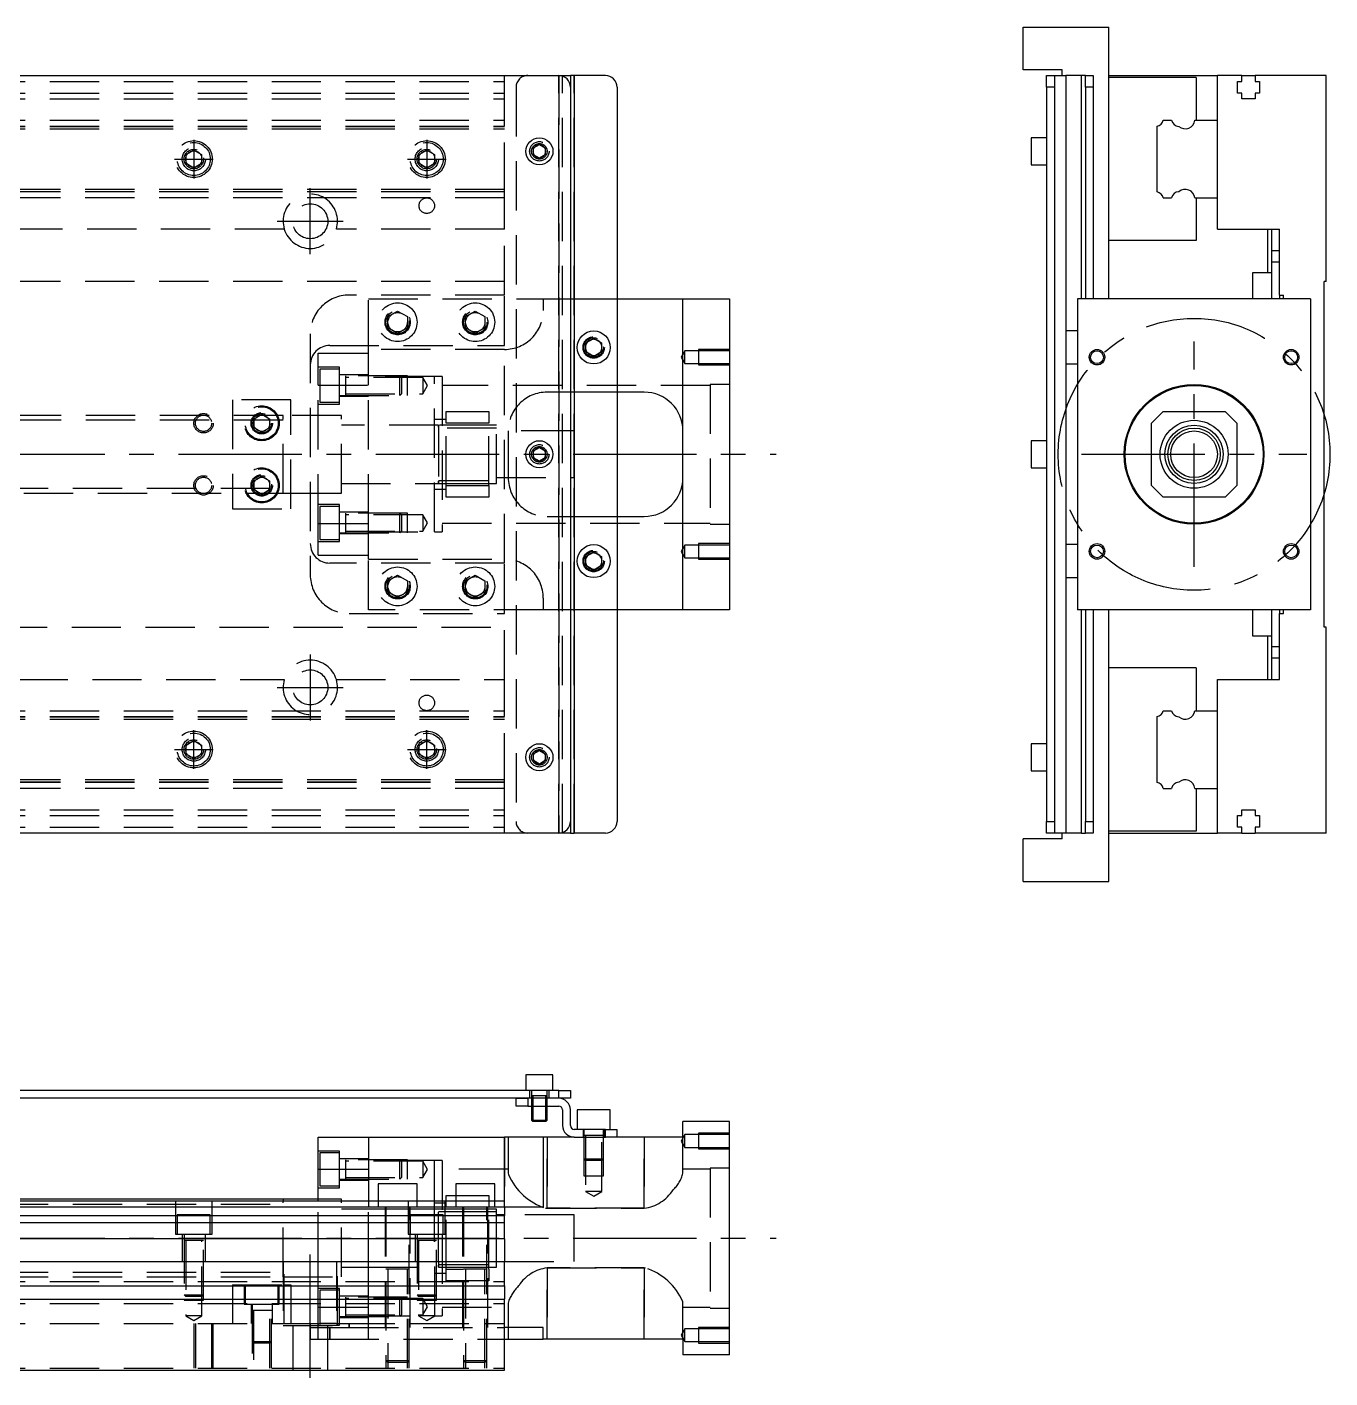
# Model space of a CAD drawing. Extents: x -13 to 690, y -294 to 112.
# Drawn here: x 354 to 689.7, y -237.8 to 110 of the extents above; entities that cross this region are included whole.
import ezdxf

# ---------------------------------------------------------------- set-up
doc = ezdxf.new("R2010")
doc.units = 0
doc.linetypes.add('CENTER', pattern=[50.8, 31.75, -6.35, 6.35, -6.35])
doc.linetypes.add('DASHED', pattern=[19.05, 12.7, -6.35])
doc.layers.get('0').update_dxf_attribs({"linetype": 'CONTINUOUS'})
doc.layers.add('CENTER', color=1, linetype='CENTER')

msp = doc.modelspace()

# ---------------------------------------------------------------- linework, layer by layer
at = {"color": 7, "linetype": 'CONTINUOUS'}
for p, q in [((610.65, 109.999994), (632.65, 109.999994)), ((610.65, 98.999994), (610.65, 109.999994)), ((632.65, 39.999994), (632.65, 109.999994)), ((3, 97.5), (491, 97.5)), ((491, 97.5), (494, 97.5)), ((494, 97.5), (494, 94.5)), ((495, 97.5), (494, 97.5)), ((495, 97.5), (495, -97.5)), ((503, 97.5), (495, 97.5)), ((620.65, 98.999994), (610.65, 98.999994)), ((616.65, 97.499994), (618.65, 97.499994)), ((616.65, 94.499994), (616.65, 97.499994)), ((618.65, 97.499994), (621.65, 97.499994)), ((618.65, 97.499994), (618.65, 94.499994)), ((620.65, 97.499994), (620.65, 98.999994)), ((621.65, 97.499994), (621.65, 31.749994)), ((625.65, 97.499994), (621.65, 97.499994)), ((625.65, 39.999994), (625.65, 97.499994)), ((626.65, 97.499994), (625.65, 97.499994)), ((626.65, 94.499994), (626.65, 97.499994)), ((626.65, 97.499994), (628.65, 97.499994)), ((628.65, 97.499994), (628.65, 94.499994)), ((632.65, 97.499994), (660.65, 97.499994)), ((660.65, 85.999994), (660.65, 97.499994)), ((666.95, 97.499994), (660.65, 97.499994)), ((666.95, 97.499994), (670.35, 97.499994)), ((666.95, 95.999994), (666.95, 97.499994)), ((670.35, 97.499994), (670.35, 95.999994)), ((688.65, 97.499994), (670.35, 97.499994)), ((688.65, 44.499994), (688.65, 97.499994)), ((494, 94.5), (494, -94.5)), ((506, 94.5), (506, -94.5)), ((618.65, 94.499994), (616.65, 94.499994)), ((616.65, 94.499994), (616.65, -94.500006)), ((618.65, 94.499994), (618.65, -94.500006)), ((628.65, 94.499994), (626.65, 94.499994)), ((626.65, 94.499994), (626.65, 39.999994)), ((628.65, 94.499994), (628.65, 39.999994)), ((655.15, 96.999994), (632.65, 96.999994)), ((655.15, 96.999994), (655.15, 85.999994)), ((665.8, 95.999994), (666.95, 95.999994)), ((665.8, 92.999994), (665.8, 95.999994)), ((670.35, 95.999994), (671.5, 95.999994)), ((671.5, 95.999994), (671.5, 92.999994)), ((666.95, 92.999994), (665.8, 92.999994)), ((666.95, 91.499994), (666.95, 92.999994)), ((670.35, 91.499994), (666.95, 91.499994)), ((670.35, 92.999994), (670.35, 91.499994)), ((671.5, 92.999994), (670.35, 92.999994)), ((645.15, 67.539602), (645.15, 84.460386)), ((646.689608, 85.999994), (648.810392, 85.999994)), ((654.831934, 85.999994), (660.65, 85.999994)), ((660.65, 65.999994), (660.65, 85.999994)), ((660.65, 65.999994), (660.65, 85.999994)), ((612.65, 81.499994), (612.65, 77.999994)), ((616.65, 81.499994), (612.65, 81.499994)), ((484.5, 78.866026), (486, 79.73205)), ((484.5, 77.133974), (484.5, 78.866026)), ((486, 76.26795), (484.5, 77.133974)), ((486, 79.73205), (487.5, 78.866026)), ((487.5, 77.133974), (486, 76.26795)), ((487.5, 78.866026), (487.5, 77.133974)), ((612.65, 77.999994), (612.65, 74.499994)), ((612.65, 74.499994), (616.65, 74.499994)), ((646.689608, 65.999994), (648.810392, 65.999994)), ((654.831934, 65.999994), (660.65, 65.999994)), ((655.15, 65.999994), (655.15, 54.999994)), ((660.65, 57.999994), (660.65, 65.999994)), ((660.65, 57.999994), (676.65, 57.999994)), ((673.65, 46.749994), (673.65, 57.999994)), ((674.65, 52.499994), (674.65, 57.999994)), ((676.65, 40.999994), (676.65, 57.999994)), ((655.15, 54.999994), (632.65, 54.999994)), ((674.65, 49.499994), (674.65, 52.499994)), ((674.65, 52.499994), (676.65, 52.499994)), ((676.65, 49.499994), (674.65, 49.499994)), ((674.65, 39.999994), (674.65, 49.499994)), ((669.65, 46.749994), (669.65, 42.499994)), ((674.65, 46.749994), (669.65, 46.749994)), ((669.65, 42.499994), (669.65, 39.999994)), ((688.15, -44.500006), (688.15, 44.499994)), ((688.65, 44.499994), (688.15, 44.499994)), ((505.995, 40.000006), (522.995, 40.000006)), ((522.995, 40.000006), (534.995, 40.000006)), ((522.995, -39.999994), (522.995, 40.000006)), ((534.995, 40.000006), (534.995, -39.999994)), ((624.65, 39.999994), (624.65, -40.000006)), ((684.65, 39.999994), (624.65, 39.999994)), ((676.65, 40.999994), (677.65, 40.999994)), ((676.65, 40.999994), (676.65, 39.999994)), ((677.65, 39.999994), (677.65, 40.999994)), ((684.65, 39.999994), (684.65, -40.000006)), ((621.65, 31.749994), (621.65, 27.499994)), ((624.65, 31.749994), (621.65, 31.749994)), ((497.995, 28.654706), (499.995, 29.809408)), ((497.995, 26.345306), (497.995, 28.654706)), ((499.995, 29.809408), (501.995, 28.654706)), ((501.995, 28.654706), (501.995, 26.345306)), ((499.995, 25.190604), (497.995, 26.345306)), ((501.995, 26.345306), (499.995, 25.190604)), ((621.65, 27.499994), (621.65, 23.249994)), ((627.75, 24.999994), (627.75, 24.499988)), ((621.65, 23.249994), (621.65, -23.250006)), ((621.65, 23.249994), (624.65, 23.249994)), ((512.995, 16.000006), (505.995, 16.000006)), ((646.65, 10.999994), (643.65, 7.999994)), ((646.65, 10.999994), (662.65, 10.999994)), ((665.65, 7.999994), (662.65, 10.999994)), ((643.65, -8.000006), (643.65, 7.999994)), ((665.65, 7.999994), (665.65, -8.000006)), ((612.65, 3.499994), (612.65, -0.000006)), ((616.65, 3.499994), (612.65, 3.499994)), ((484.495, 0.866032), (485.995, 1.732056)), ((484.495, -0.86602), (484.495, 0.866032)), ((485.995, 1.732056), (487.495, 0.866032)), ((487.495, 0.866032), (487.495, -0.86602)), ((485.995, -1.732044), (484.495, -0.86602)), ((487.495, -0.86602), (485.995, -1.732044)), ((612.65, -0.000006), (612.65, -3.500006)), ((612.65, -3.500006), (616.65, -3.500006)), ((643.65, -8.000006), (646.65, -11.000006)), ((662.65, -11.000006), (665.65, -8.000006)), ((662.65, -11.000006), (646.65, -11.000006)), ((505.995, -15.999994), (512.995, -15.999994)), ((621.65, -23.250006), (621.65, -27.500006)), ((624.65, -23.250006), (621.65, -23.250006)), ((497.995, -26.345294), (499.995, -25.190592)), ((497.995, -28.654694), (497.995, -26.345294)), ((499.995, -25.190592), (501.995, -26.345294)), ((501.995, -26.345294), (501.995, -28.654694)), ((621.65, -27.500006), (621.65, -31.750006)), ((499.995, -29.809396), (497.995, -28.654694)), ((501.995, -28.654694), (499.995, -29.809396)), ((621.65, -31.750006), (621.65, -97.500006)), ((621.65, -31.750006), (624.65, -31.750006)), ((522.995, -39.999994), (505.995, -39.999994)), ((534.995, -39.999994), (522.995, -39.999994)), ((684.65, -40.000006), (624.65, -40.000006)), ((625.65, -97.500006), (625.65, -40.000006)), ((626.65, -40.000006), (626.65, -94.500006)), ((628.65, -40.000006), (628.65, -94.500006)), ((632.65, -110.000006), (632.65, -40.000006)), ((669.65, -40.000006), (669.65, -42.500006)), ((674.65, -49.500006), (674.65, -40.000006)), ((676.65, -40.000006), (676.65, -41.000006)), ((676.65, -58.000006), (676.65, -41.000006)), ((676.65, -41.000006), (677.65, -41.000006)), ((677.65, -41.000006), (677.65, -40.000006)), ((669.65, -42.500006), (669.65, -46.750006)), ((688.65, -44.500006), (688.15, -44.500006)), ((688.65, -97.500006), (688.65, -44.500006)), ((669.65, -46.750006), (674.65, -46.750006)), ((673.65, -58.000006), (673.65, -46.750006)), ((674.65, -49.500006), (676.65, -49.500006)), ((674.65, -52.500006), (674.65, -49.500006)), ((655.15, -55.000006), (632.65, -55.000006)), ((655.15, -55.000006), (655.15, -66.000006)), ((676.65, -52.500006), (674.65, -52.500006)), ((674.65, -58.000006), (674.65, -52.500006)), ((660.65, -66.000006), (660.65, -58.000006)), ((660.65, -58.000006), (676.65, -58.000006)), ((646.689608, -66.000006), (648.810392, -66.000006)), ((654.831934, -66.000006), (660.65, -66.000006)), ((660.65, -86.000006), (660.65, -66.000006)), ((660.65, -86.000006), (660.65, -66.000006)), ((645.15, -84.460398), (645.15, -67.539614)), ((484.5, -77.133974), (486, -76.26795)), ((486, -76.26795), (487.5, -77.133974)), ((612.65, -74.500006), (612.65, -78.000006)), ((616.65, -74.500006), (612.65, -74.500006)), ((484.5, -78.866026), (484.5, -77.133974)), ((486, -79.73205), (484.5, -78.866026)), ((487.5, -78.866026), (486, -79.73205)), ((487.5, -77.133974), (487.5, -78.866026)), ((612.65, -78.000006), (612.65, -81.500006)), ((612.65, -81.500006), (616.65, -81.500006)), ((646.689608, -86.000006), (648.810392, -86.000006)), ((654.831934, -86.000006), (660.65, -86.000006)), ((655.15, -86.000006), (655.15, -97.000006)), ((660.65, -97.500006), (660.65, -86.000006)), ((665.8, -93.000006), (666.95, -93.000006)), ((665.8, -96.000006), (665.8, -93.000006)), ((666.95, -91.500006), (670.35, -91.500006)), ((666.95, -93.000006), (666.95, -91.500006)), ((670.35, -91.500006), (670.35, -93.000006)), ((670.35, -93.000006), (671.5, -93.000006)), ((671.5, -93.000006), (671.5, -96.000006)), ((494, -94.5), (494, -97.5)), ((616.65, -94.500006), (618.65, -94.500006)), ((616.65, -97.500006), (616.65, -94.500006)), ((618.65, -94.500006), (618.65, -97.500006)), ((626.65, -97.500006), (626.65, -94.500006)), ((626.65, -94.500006), (628.65, -94.500006)), ((628.65, -94.500006), (628.65, -97.500006)), ((655.15, -97.000006), (632.65, -97.000006)), ((666.95, -96.000006), (665.8, -96.000006)), ((666.95, -97.500006), (666.95, -96.000006)), ((670.35, -96.000006), (670.35, -97.500006)), ((671.5, -96.000006), (670.35, -96.000006)), ((491, -97.5), (3, -97.5)), ((494, -97.5), (491, -97.5)), ((494, -97.5), (495, -97.5)), ((503, -97.5), (495, -97.5)), ((610.65, -110.000006), (610.65, -99.000006)), ((620.65, -99.000006), (610.65, -99.000006)), ((618.65, -97.500006), (616.65, -97.500006)), ((621.65, -97.500006), (618.65, -97.500006)), ((620.65, -99.000006), (620.65, -97.500006)), ((625.65, -97.500006), (621.65, -97.500006)), ((625.65, -97.500006), (626.65, -97.500006)), ((628.65, -97.500006), (626.65, -97.500006)), ((632.65, -97.500006), (660.65, -97.500006)), ((666.95, -97.500006), (660.65, -97.500006)), ((666.95, -97.500006), (670.35, -97.500006)), ((688.65, -97.500006), (670.35, -97.500006)), ((610.65, -110.000006), (632.65, -110.000006)), ((489.495, -159.79), (482.495, -159.79)), ((482.495, -159.79), (482.495, -163.79)), ((489.495, -163.79), (489.495, -159.79)), ((491, -163.79), (347, -163.79)), ((483, -165.79), (347, -165.79)), ((479.995, -167.79), (479.995, -165.79)), ((482.995, -165.79), (482.995, -167.79)), ((490.995, -165.79), (482.995, -165.79)), ((490.995, -165.79), (482.995, -165.79)), ((490.995, -165.79), (490.995, -163.79)), ((490.995, -163.79), (493.995, -163.79)), ((493.995, -165.79), (490.995, -165.79)), ((493.995, -163.79), (493.995, -165.79)), ((482.995, -167.79), (479.995, -167.79)), ((482.995, -167.79), (490.995, -167.79)), ((483.995, -167.79002), (483.995, -171.44)), ((484.345, -167.79002), (484.345, -171.79)), ((487.645, -171.79), (487.645, -167.79002)), ((487.995, -171.44), (487.995, -167.79002)), ((491.995, -168.79), (491.995, -172.79)), ((493.995, -172.79), (493.995, -168.79)), ((504.245, -168.79), (495.745, -168.79)), ((495.745, -168.79), (495.745, -173.79)), ((504.245, -173.79), (504.245, -168.79)), ((483.995, -171.44), (487.995, -171.44)), ((483.995, -171.44), (484.345, -171.79)), ((487.645, -171.79), (484.345, -171.79)), ((487.645, -171.79), (487.995, -171.44)), ((502.995, -173.79), (494.995, -173.79)), ((502.995, -175.79), (502.995, -173.79)), ((502.995, -173.79), (505.995, -173.79)), ((505.995, -173.79), (505.995, -175.79)), ((522.995, -175.79), (522.995, -171.79)), ((534.995, -171.79), (522.995, -171.79)), ((534.995, -231.79), (534.995, -171.79)), ((428.995, -175.79), (441.995, -175.79)), ((428.995, -184.00658), (428.995, -175.79)), ((441.995, -175.79), (476.995, -175.79)), ((441.995, -175.79), (441.995, -192.29)), ((476.995, -192.29), (476.995, -175.79)), ((486.995, -175.79), (476.995, -175.79)), ((494.995, -175.79), (486.995, -175.79)), ((486.995, -175.79), (486.995, -193.79)), ((494.995, -175.79), (502.995, -175.79)), ((505.995, -175.79), (502.995, -175.79)), ((522.995, -175.79), (505.995, -175.79)), ((428.995, -184.00658), (441.995, -184.00658)), ((428.995, -192.29), (428.995, -184.00658)), ((454.495, -187.79), (444.495, -187.79)), ((444.495, -187.79), (444.495, -192.29)), ((454.495, -192.29), (454.495, -187.79)), ((474.495, -187.79), (464.495, -187.79)), ((464.495, -187.79), (464.495, -192.29)), ((474.495, -192.29), (474.495, -187.79)), ((420, -191.79), (340.5, -191.79)), ((477, -192.29), (340.5, -192.29)), ((477, -193.829608), (340.5, -193.829608)), ((419.995, -191.79), (419.995, -192.29)), ((420, -191.79), (419.995, -191.79)), ((428.995, -191.79), (419.995, -191.79)), ((476.995, -193.829608), (476.995, -192.29)), ((486.995, -193.79), (476.995, -193.79)), ((476.995, -193.829608), (476.995, -195.950392)), ((340.5, -195.950392), (477, -195.950392)), ((477, -197.860532), (340.5, -197.860532)), ((476.995, -197.860532), (476.995, -195.950392)), ((476.995, -201.971934), (476.995, -197.860532)), ((477, -201.971934), (340.5, -201.971934)), ((476.995, -201.971934), (476.995, -207.79)), ((17, -207.79), (477, -207.79)), ((476.995, -214.09), (476.995, -207.79)), ((17, -214.09), (477, -214.09)), ((476.995, -214.09), (476.995, -217.49)), ((17, -217.49), (477, -217.49)), ((476.995, -235.79), (476.995, -217.49)), ((486.995, -224.79), (476.995, -224.79)), ((486.995, -227.79), (486.995, -224.79)), ((476.995, -227.79), (486.995, -227.79)), ((522.995, -227.79), (486.995, -227.79)), ((522.995, -227.79), (522.995, -231.79)), ((534.995, -231.79), (522.995, -231.79)), ((17, -235.79), (477, -235.79))]:
    msp.add_line(p, q, dxfattribs=at)
at = {"color": 3, "linetype": 'DASHED'}
for p, q in [((477, 86), (477, 97.5)), ((491, -97.5), (491, 97.5)), ((491, 97.5), (491, -97.5)), ((492, -97.5), (492, 97.5)), ((495, -97.5), (495, 97.5)), ((17, 96), (477, 96)), ((480, 94.5), (480, -94.5)), ((17, 93), (477, 93)), ((17, 91.5), (477, 91.5)), ((17, 86), (477, 86)), ((17, 84.460392), (477, 84.460392)), ((17, 84.403994), (477, 84.403994)), ((17, 83.8), (477, 83.8)), ((477, 84.460392), (477, 86)), ((477, 67.539608), (477, 84.460392)), ((395, 77.1547), (397, 78.309402)), ((395, 74.8453), (395, 77.1547)), ((397, 78.309402), (399, 77.1547)), ((399, 77.1547), (399, 74.8453)), ((455, 77.1547), (457, 78.309402)), ((455, 74.8453), (455, 77.1547)), ((457, 78.309402), (459, 77.1547)), ((459, 77.1547), (459, 74.8453)), ((487.973226, 78.326156), (488, 78)), ((397, 73.690598), (395, 74.8453)), ((399, 74.8453), (397, 73.690598)), ((399.483582, 76.286038), (399.5, 76)), ((454.5, 76), (454.534018, 76.411016)), ((457, 73.690598), (455, 74.8453)), ((459, 74.8453), (457, 73.690598)), ((477, 68.2), (17, 68.2)), ((477, 67.596006), (17, 67.596006)), ((477, 67.539608), (17, 67.539608)), ((477, 66), (477, 67.539608)), ((477, 66), (17, 66)), ((477, 58), (477, 66)), ((420.291796, 58), (313.708204, 58)), ((477, 58), (433.708204, 58)), ((477, 41), (477, 58)), ((477, 44.5), (22.640312, 44.5)), ((476.995, 41.000006), (436.995, 41.000006)), ((441.995, 27.000006), (441.995, 40.000006)), ((441.995, 40.000006), (486.995, 40.000006)), ((476.995, 28.000006), (476.995, 41.000006)), ((486.995, 40.000006), (486.995, 37.000006)), ((486.995, 40.000006), (493.995, 40.000006)), ((493.995, 40.000006), (505.995, 40.000006)), ((446.995, 35.443382), (449.495, 36.886758)), ((446.995, 32.55663), (446.995, 35.443382)), ((449.495, 36.886758), (451.995, 35.443382)), ((451.995, 35.443382), (451.995, 32.55663)), ((466.995, 35.443382), (469.495, 36.886758)), ((466.995, 32.55663), (466.995, 35.443382)), ((469.495, 36.886758), (471.995, 35.443382)), ((471.995, 35.443382), (471.995, 32.55663)), ((449.495, 31.113254), (446.995, 32.55663)), ((451.995, 32.55663), (449.495, 31.113254)), ((452.472798, 34.364312), (452.495, 34.000006)), ((466.495, 34.000006), (466.515026, 34.346062)), ((469.495, 31.113254), (466.995, 32.55663)), ((471.995, 32.55663), (469.495, 31.113254)), ((426.995, 31.000006), (426.995, -30.999994)), ((431.995, 28.000006), (476.995, 28.000006)), ((476.995, -27.999994), (476.995, 28.000006)), ((428.995, 17.783426), (428.995, 26.000006)), ((428.995, 26.000006), (441.995, 26.000006)), ((441.995, 17.783426), (441.995, 27.000006)), ((476.995, 27.000006), (441.995, 27.000006)), ((441.995, 17.783426), (441.995, 26.000006)), ((502.478582, 27.786044), (502.495, 27.500006)), ((523.495, 26.650006), (522.542372, 25.000006)), ((522.542372, 25.000006), (523.495, 23.350006)), ((523.495, 23.350006), (523.495, 26.650006)), ((526.995, 26.650006), (523.495, 26.650006)), ((526.995, 27), (526.995, 23.000012)), ((534.995, 27), (526.995, 27)), ((534.995, 26.650006), (526.995, 26.650006)), ((434.495, 22.427676), (428.995, 22.427676)), ((429.495, 21.927676), (429.495, 13.427676)), ((434.495, 21.927676), (429.495, 21.927676)), ((434.495, 12.927676), (434.495, 22.427676)), ((523.495, 23.350006), (526.995, 23.350006)), ((526.995, 23.350006), (534.995, 23.350006)), ((526.995, 23.000012), (534.995, 23.000012)), ((428.995, 17.783426), (441.995, 17.783426)), ((428.995, -17.783414), (428.995, 17.783426)), ((441.995, 20.427676), (434.495, 20.427676)), ((451.995, 20.17767), (434.495, 20.17767)), ((436.095, 20.17768), (436.095, 15.17767)), ((455.995, 19.777676), (436.095, 19.777676)), ((458.995, 20.000006), (441.995, 20.000006)), ((458.995, 20.000006), (441.995, 20.000006)), ((441.995, -17.783414), (441.995, 17.783426)), ((441.995, -17.783414), (441.995, 17.783426)), ((450.095, 15.177676), (450.095, 20.177676)), ((450.495, 19.777676), (450.095, 20.177676)), ((450.495, 19.777676), (450.495, 15.577676)), ((451.995, 15.17768), (451.995, 20.17767)), ((455.995, 19.777676), (455.995, 15.577676)), ((457.207436, 17.677676), (455.995, 19.777676)), ((455.995, 15.577676), (457.207436, 17.677676)), ((458.995, -19.999994), (458.995, 20.000006)), ((460.995, 20.000006), (458.995, 20.000006)), ((460.995, 20.000006), (460.995, -19.999994)), ((529.995, 17.750006), (460.995, 17.750006)), ((529.995, 18.000006), (529.995, -17.999994)), ((534.995, 18.000006), (529.995, 18.000006)), ((422, 14), (407, 14)), ((407, 14), (407, -14)), ((422, -14), (422, 14)), ((434.495, 15.17768), (451.995, 15.17768)), ((434.495, 14.927676), (441.995, 14.927676)), ((436.095, 15.577676), (455.995, 15.577676)), ((450.095, 15.177676), (450.495, 15.577676)), ((493.995, 16.000006), (487.995, 16.000006)), ((505.995, 16.000006), (493.995, 16.000006)), ((428.995, 12.927676), (434.495, 12.927676)), ((429.495, 13.427676), (434.495, 13.427676)), ((461.995, 11.000006), (472.995, 11.000006)), ((461.995, 8.000006), (461.995, 11.000006)), ((472.995, 11.000006), (472.995, 8.000006)), ((420, 8.75), (42, 8.75)), ((420, 10.000006), (277.00002, 10)), ((412, 8), (412.018502, 8.303588)), ((412.5, 9.1547), (414.5, 10.309402)), ((412.5, 6.8453), (412.5, 9.1547)), ((414.5, 10.309402), (416.5, 9.1547)), ((416.5, 9.1547), (416.5, 6.8453)), ((419.995, -9.999994), (419.995, 10.000006)), ((434.995, 10.000006), (419.995, 10.000006)), ((434.995, 10.000006), (428.995, 10.000006)), ((434.995, -9.999994), (434.995, 10.000006)), ((434.995, -9.999994), (434.995, 10.000006)), ((460, 7.500006), (434.995, 7.500006)), ((459.99, 7.500006), (434.995, 7.500006)), ((461.995, 9.000006), (458.995, 9.000006)), ((472.995, 7.500006), (459.99, 7.500006)), ((460, 7.500006), (459.99, 7.500006)), ((459.995, 6.95099), (459.995, 7.500006)), ((459.995, 7.500006), (459.995, 6.951134)), ((472.995, 7.500006), (460, 7.500006)), ((472.995, 8.000006), (461.995, 8.000006)), ((461.995, -7.999994), (461.995, 8.000006)), ((472.995, -7.999994), (472.995, 8.000006)), ((474.995, 7.500006), (472.995, 7.500006)), ((474.995, -7.499994), (474.995, 7.500006)), ((414.5, 5.690598), (412.5, 6.8453)), ((416.5, 6.8453), (414.5, 5.690598)), ((459.995, 6.951134), (459.995, -6.950978)), ((474.995, 6.750006), (459.995, 6.750006)), ((493.995, 6.000006), (474.995, 6.000006)), ((477.995, 6.000006), (477.995, -5.999994)), ((494.995, 6.000006), (493.995, 6.000006)), ((494.995, -5.999994), (494.995, 6.000006)), ((483.995, 0.000006), (484.025168, 0.346072)), ((412.5, -6.8453), (414.5, -5.690598)), ((412.5, -9.1547), (412.5, -6.8453)), ((414.5, -5.690598), (416.5, -6.8453)), ((416.5, -6.8453), (416.5, -9.1547)), ((459.995, -6.749994), (474.995, -6.749994)), ((459.995, -7.499326), (459.995, -6.950956)), ((459.995, -6.950978), (459.995, -7.499994)), ((474.995, -5.999994), (493.995, -5.999994)), ((493.995, -5.999994), (494.995, -5.999994)), ((42, -8.75), (420, -8.75)), ((277.00002, -10), (420.005, -10)), ((414.5, -10.309402), (412.5, -9.1547)), ((416.5, -9.1547), (414.5, -10.309402)), ((416.983582, -7.713962), (417, -8)), ((419.995, -9.999994), (434.995, -9.999994)), ((428.995, -9.999994), (434.995, -9.999994)), ((434.995, -7.499994), (460, -7.499994)), ((434.995, -7.499994), (459.99, -7.499994)), ((458.995, -8.999994), (461.995, -8.999994)), ((459.99, -7.499994), (472.995, -7.499994)), ((459.99, -7.499994), (460, -7.499994)), ((459.995, -7.499994), (459.995, -7.499326)), ((460, -7.499994), (472.995, -7.499994)), ((461.995, -7.999994), (472.995, -7.999994)), ((461.995, -10.999994), (461.995, -7.999994)), ((472.995, -7.499994), (474.995, -7.499994)), ((472.995, -7.999994), (472.995, -10.999994)), ((434.495, -12.927664), (428.995, -12.927664)), ((429.495, -13.427664), (429.495, -21.927664)), ((434.495, -13.427664), (429.495, -13.427664)), ((434.495, -22.427664), (434.495, -12.927664)), ((472.995, -10.999994), (461.995, -10.999994)), ((407, -14), (422, -14)), ((441.995, -14.927664), (434.495, -14.927664)), ((451.995, -15.177668), (434.495, -15.177668)), ((436.095, -15.177658), (436.095, -20.177668)), ((455.995, -15.577664), (436.095, -15.577664)), ((450.095, -20.177664), (450.095, -15.177664)), ((450.495, -15.577664), (450.095, -15.177664)), ((450.495, -15.577664), (450.495, -19.777664)), ((451.995, -20.177658), (451.995, -15.177668)), ((455.995, -15.577664), (455.995, -19.777664)), ((457.207436, -17.677664), (455.995, -15.577664)), ((487.995, -15.999994), (493.995, -15.999994)), ((493.995, -15.999994), (505.995, -15.999994)), ((428.995, -17.783414), (441.995, -17.783414)), ((428.995, -25.999994), (428.995, -17.783414)), ((434.495, -20.177658), (451.995, -20.177658)), ((434.495, -20.427664), (441.995, -20.427664)), ((436.095, -19.777664), (455.995, -19.777664)), ((441.995, -25.999994), (441.995, -17.783414)), ((441.995, -26.999994), (441.995, -17.783414)), ((441.995, -19.999994), (458.995, -19.999994)), ((441.995, -19.999994), (458.995, -19.999994)), ((450.095, -20.177664), (450.495, -19.777664)), ((455.995, -19.777664), (457.207436, -17.677664)), ((458.995, -19.999994), (460.995, -19.999994)), ((460.995, -17.749994), (529.995, -17.749994)), ((529.995, -17.999994), (534.995, -17.999994)), ((428.995, -22.427664), (434.495, -22.427664)), ((429.495, -21.927664), (434.495, -21.927664)), ((523.495, -23.349994), (522.542372, -24.999994)), ((523.495, -26.649994), (523.495, -23.349994)), ((526.995, -23.349994), (523.495, -23.349994)), ((526.995, -23), (526.995, -26.999988)), ((534.995, -23), (526.995, -23)), ((534.995, -23.349994), (526.995, -23.349994)), ((428.995, -25.999994), (441.995, -25.999994)), ((441.995, -26.999994), (476.995, -26.999994)), ((441.995, -39.999994), (441.995, -26.999994)), ((502.478582, -27.213956), (502.495, -27.499994)), ((522.542372, -24.999994), (523.495, -26.649994)), ((523.495, -26.649994), (526.995, -26.649994)), ((526.995, -26.649994), (534.995, -26.649994)), ((526.995, -26.999988), (534.995, -26.999988)), ((476.995, -27.999994), (431.995, -27.999994)), ((446.995, -32.556618), (449.495, -31.113242)), ((449.495, -31.113242), (451.995, -32.556618)), ((466.995, -32.556618), (469.495, -31.113242)), ((469.495, -31.113242), (471.995, -32.556618)), ((476.995, -40.999994), (476.995, -27.999994)), ((446.995, -35.44337), (446.995, -32.556618)), ((451.995, -32.556618), (451.995, -35.44337)), ((452.472798, -33.635688), (452.495, -33.999994)), ((466.995, -35.44337), (466.995, -32.556618)), ((471.995, -32.556618), (471.995, -35.44337)), ((472.472798, -33.635688), (472.495, -33.999994)), ((449.495, -36.886746), (446.995, -35.44337)), ((451.995, -35.44337), (449.495, -36.886746)), ((469.495, -36.886746), (466.995, -35.44337)), ((471.995, -35.44337), (469.495, -36.886746)), ((486.995, -36.999994), (486.995, -39.999994)), ((436.995, -40.999994), (476.995, -40.999994)), ((486.995, -39.999994), (441.995, -39.999994)), ((477, -58), (477, -41)), ((493.995, -39.999994), (486.995, -39.999994)), ((505.995, -39.999994), (493.995, -39.999994)), ((22.640312, -44.5), (477, -44.5)), ((313.708204, -58), (420.291796, -58)), ((433.708204, -58), (477, -58)), ((477, -66), (477, -58)), ((17, -66), (477, -66)), ((477, -67.539608), (477, -66)), ((17, -67.539608), (477, -67.539608)), ((17, -67.596006), (477, -67.596006)), ((17, -68.2), (477, -68.2)), ((477, -84.460392), (477, -67.539608)), ((394.5, -76), (394.534018, -75.588984)), ((395, -74.8453), (397, -73.690598)), ((395, -77.1547), (395, -74.8453)), ((397, -73.690598), (399, -74.8453)), ((399, -74.8453), (399, -77.1547)), ((455, -74.8453), (457, -73.690598)), ((455, -77.1547), (455, -74.8453)), ((457, -73.690598), (459, -74.8453)), ((459, -74.8453), (459, -77.1547)), ((459.483582, -75.713962), (459.5, -76)), ((397, -78.309402), (395, -77.1547)), ((399, -77.1547), (397, -78.309402)), ((457, -78.309402), (455, -77.1547)), ((459, -77.1547), (457, -78.309402)), ((487.973226, -77.673844), (488, -78)), ((477, -83.8), (17, -83.8)), ((477, -84.403994), (17, -84.403994)), ((477, -84.460392), (17, -84.460392)), ((477, -86), (17, -86)), ((477, -86), (477, -84.460392)), ((477, -97.5), (477, -86)), ((17, -91.5), (477, -91.5)), ((17, -93), (477, -93)), ((17, -96), (477, -96)), ((479.995, -165.79), (482.995, -165.79)), ((483.495, -163.79), (483.495, -165.79)), ((487.995006, -165.19), (483.994994, -165.19)), ((483.995, -163.79), (483.995, -167.79)), ((484.345, -165.19), (484.345, -167.79)), ((487.645, -167.79), (487.645, -165.19)), ((487.995, -167.79), (487.995, -163.79)), ((488.495, -165.79), (488.495, -163.79)), ((497.245, -173.79), (497.245, -175.79)), ((497.495006, -173.79), (497.495006, -185.79)), ((502.494994, -185.79), (502.494994, -173.79)), ((502.745, -175.79), (502.745, -173.79)), ((476.995, -175.79), (476.995, -192.29)), ((477.995, -175.79), (477.995, -185.084836)), ((487.995, -194.104786), (487.995, -175.79)), ((487.995, -175.79), (487.995, -194.104786)), ((502.495006, -175.39), (497.494994, -175.39)), ((497.895, -175.39), (497.895, -189.79)), ((502.095, -189.79), (502.095, -175.39)), ((512.995, -175.79), (512.995, -194.104786)), ((512.995, -194.104786), (512.995, -175.79)), ((523.495, -175.14), (522.542372, -176.79)), ((522.542372, -176.79), (523.495, -178.44)), ((522.995, -185.084836), (522.995, -175.79)), ((523.495, -178.44), (523.495, -175.14)), ((526.995, -175.14), (523.495, -175.14)), ((526.995, -174.790006), (526.995, -178.789994)), ((534.995, -174.790006), (526.995, -174.790006)), ((534.995, -175.14), (526.995, -175.14)), ((434.495, -179.36233), (428.995, -179.36233)), ((429.495, -179.86233), (429.495, -184.11233)), ((434.495, -179.86233), (429.495, -179.86233)), ((434.495, -188.86233), (434.495, -179.36233)), ((523.495, -178.44), (526.995, -178.44)), ((526.995, -178.44), (534.995, -178.44)), ((526.995, -178.789994), (534.995, -178.789994)), ((429.495, -184.11233), (429.495, -188.36233)), ((441.995, -181.36233), (434.495, -181.36233)), ((451.995, -181.612336), (434.495, -181.612336)), ((436.095, -181.612336), (436.095, -186.612326)), ((455.995, -182.01233), (436.095, -182.01233)), ((458.995, -181.79), (441.995, -181.79)), ((450.095, -184.11233), (450.095, -181.61233)), ((450.495, -182.01233), (450.095, -181.61233)), ((450.095, -186.61233), (450.095, -184.11233)), ((450.495, -182.01233), (450.495, -184.11233)), ((450.495, -184.11233), (450.495, -186.21233)), ((451.995, -186.612326), (451.995, -181.612336)), ((455.995, -182.01233), (455.995, -184.11233)), ((457.207436, -184.11233), (455.995, -182.01233)), ((455.995, -184.11233), (455.995, -186.21233)), ((455.995, -186.21233), (457.207436, -184.11233)), ((458.995, -192.29), (458.995, -181.79)), ((460.995, -181.79), (458.995, -181.79)), ((460.995, -181.79), (460.995, -221.79)), ((477.995, -184.04), (460.995, -184.04)), ((497.495, -181.39), (502.495, -181.39)), ((497.495, -181.39), (497.895, -181.79)), ((502.095, -181.79), (497.895, -181.79)), ((502.095, -181.79), (502.495, -181.39)), ((529.995, -184.04), (522.995, -184.04)), ((529.995, -183.79), (529.995, -219.79)), ((534.995, -183.79), (529.995, -183.79)), ((434.495, -186.612326), (451.995, -186.612326)), ((434.495, -186.86233), (441.995, -186.86233)), ((436.095, -186.21233), (455.995, -186.21233)), ((450.095, -186.61233), (450.495, -186.21233)), ((477.995, -185.084836), (478.030862, -185.413408)), ((497.495006, -185.79), (502.494994, -185.79)), ((428.995, -188.86233), (434.495, -188.86233)), ((429.495, -188.36233), (434.495, -188.36233)), ((461.995, -190.79), (472.995, -190.79)), ((461.995, -192.29), (461.995, -190.79)), ((472.995, -190.79), (472.995, -192.29)), ((502.095, -189.79), (497.895, -189.79)), ((497.895, -189.79), (499.995, -191.002436)), ((499.995, -191.002436), (502.095, -189.79)), ((42, -193.04), (420, -193.04)), ((392.25, -192.29), (392.25, -200.79)), ((401.75, -200.79), (401.75, -192.29)), ((419.995, -211.79), (419.995, -192.287168)), ((434.995, -191.79), (428.995, -191.79)), ((428.995, -207.79), (428.995, -192.29)), ((434.995, -211.79), (434.995, -191.79)), ((441.995, -194.29), (434.995, -194.29)), ((441.995, -192.29), (441.995, -193.79)), ((476.995, -193.79), (441.995, -193.79)), ((441.995, -207.79), (441.995, -193.79)), ((446.495, -194.29), (441.995, -194.29)), ((444.495, -192.29), (444.495, -193.79)), ((446.245, -193.79), (446.245, -224.79)), ((452.495, -194.29), (446.495, -194.29)), ((446.495006, -193.79), (446.495006, -235.29)), ((452.25, -192.29), (452.25, -200.79)), ((452.494994, -235.29), (452.494994, -193.79)), ((458.995, -194.29), (452.495, -194.29)), ((452.745, -224.79), (452.745, -193.79)), ((454.495, -193.79), (454.495, -192.29)), ((459.095, -221.79), (458.995, -192.29)), ((461.995, -192.79), (458.995, -192.79)), ((459.995, -194.29), (458.995, -194.29)), ((459.995, -207.79), (459.995, -194.29)), ((461.995, -194.29), (459.995, -194.29)), ((461.75, -200.79), (461.75, -192.29)), ((461.995, -193.79), (461.995, -192.29)), ((461.995, -209.79), (461.995, -193.79)), ((466.495, -194.29), (461.995, -194.29)), ((464.495, -192.29), (464.495, -193.79)), ((466.245, -193.79), (466.245, -224.79)), ((472.495, -194.29), (466.495, -194.29)), ((466.495006, -193.79), (466.495006, -235.29)), ((472.494994, -235.29), (472.494994, -193.79)), ((472.995, -194.29), (472.495, -194.29)), ((472.745, -224.79), (472.745, -193.79)), ((472.995, -192.29), (472.995, -193.79)), ((472.995, -209.79), (472.995, -193.79)), ((474.995, -194.29), (472.995, -194.29)), ((474.495, -193.79), (474.495, -192.29)), ((474.995, -201.79), (474.995, -194.29)), ((487.61003, -194.089374), (487.995, -194.104786)), ((512.995, -194.104786), (487.995, -194.104786)), ((487.995, -194.104786), (512.995, -194.104786)), ((401.25, -195.79), (392.75, -195.79)), ((392.75, -195.79), (392.75, -200.79)), ((401.25, -200.79), (401.25, -195.79)), ((461.25, -195.79), (452.75, -195.79)), ((452.75, -195.79), (452.75, -200.79)), ((461.995, -195.04), (459.995, -195.04)), ((461.25, -200.79), (461.25, -195.79)), ((466.495, -195.04), (461.995, -195.04)), ((472.495, -195.04), (466.495, -195.04)), ((472.995, -195.04), (472.495, -195.04)), ((474.995, -195.04), (472.995, -195.04)), ((476.995, -195.79), (474.995, -195.79)), ((494.995, -195.79), (476.995, -195.79)), ((494.995, -201.79), (494.995, -195.79)), ((392.25, -200.79), (401.75, -200.79)), ((394, -200.79), (394, -207.79)), ((394.500006, -200.79), (394.500006, -217.49)), ((399.499994, -217.49), (399.499994, -200.79)), ((400, -207.79), (400, -200.79)), ((452.25, -200.79), (461.75, -200.79)), ((454, -200.79), (454, -207.79)), ((454.500006, -200.79), (454.500006, -217.49)), ((459.499994, -217.49), (459.499994, -200.79)), ((460, -207.79), (460, -200.79)), ((399.500006, -202.39), (394.499994, -202.39)), ((394.9, -202.39), (394.9, -221.79)), ((399.1, -221.79), (399.1, -202.39)), ((459.500006, -202.39), (454.499994, -202.39)), ((454.9, -202.39), (454.9, -221.79)), ((459.1, -221.79), (459.1, -202.39)), ((474.995, -209.29), (474.995, -201.79)), ((494.995, -207.79), (494.995, -201.79)), ((420, -207.79), (420, -224.29)), ((420.291796, -223.79), (420.291796, -207.79)), ((428.995, -214.09), (428.995, -207.79)), ((433.708204, -207.79), (433.708204, -223.79)), ((434, -224.29), (434, -207.79)), ((441.995, -214.09), (441.995, -207.79)), ((459.995, -207.79), (459.995, -208.54)), ((459.995, -207.891716), (459.995, -208.741128)), ((459.995, -208.54), (474.995, -208.54)), ((476.995, -207.79), (494.995, -207.79)), ((42, -210.54), (420, -210.54)), ((42, -211.79), (420, -211.79)), ((419.99, -211.79), (419.995, -211.79)), ((419.995, -211.79), (420, -211.79)), ((419.995, -211.79), (420.286796, -211.79)), ((419.995, -211.79), (434.995, -211.79)), ((434.995, -209.29), (441.995, -209.29)), ((441.995, -209.29), (460, -209.29)), ((452.495006, -209.79), (446.494994, -209.79)), ((446.995, -209.79), (446.995, -235.29)), ((451.995, -235.29), (451.995, -209.79)), ((458.995, -210.79), (461.995, -210.79)), ((459.99, -209.29), (472.995, -209.29)), ((459.995, -209.29), (459.995, -208.740962)), ((459.995, -208.741128), (459.995, -209.29)), ((460, -209.29), (472.995, -209.29)), ((461.995, -209.79), (466.39499, -209.79)), ((461.995, -212.79), (461.995, -209.79)), ((472.495006, -209.79), (466.494994, -209.79)), ((466.995, -209.79), (466.995, -235.29)), ((471.995, -235.29), (471.995, -209.79)), ((472.995, -209.29), (474.995, -209.29)), ((472.995, -209.79), (472.995, -212.79)), ((487.995, -209.475214), (512.995, -209.475214)), ((512.995, -209.475214), (487.995, -209.475214)), ((487.995, -227.79), (487.995, -209.475214)), ((487.995, -209.475214), (487.995, -227.79)), ((512.995, -209.475214), (512.995, -227.79)), ((512.995, -227.79), (512.995, -209.475214)), ((513.378512, -209.490578), (512.995, -209.475214)), ((17, -212.94), (477, -212.94)), ((407, -213.79), (407, -214.09)), ((407, -213.79), (420.291796, -213.79)), ((407, -214.09), (407, -217.49)), ((410, -213.79), (410, -218.79)), ((410.25, -213.79), (410.25, -214.09)), ((410.25, -214.09), (410.25, -217.49)), ((418.75, -214.09), (418.75, -213.79)), ((418.75, -217.49), (418.75, -214.09)), ((419, -218.79), (419, -213.79)), ((420.291796, -213.79), (422, -213.79)), ((422, -213.79), (422, -214.09)), ((422, -214.09), (422, -217.49)), ((428.995, -217.49), (428.995, -214.09)), ((434.495, -214.71767), (428.995, -214.71767)), ((429.495, -215.21767), (429.495, -217.49)), ((433.703204, -215.21767), (429.495, -215.21767)), ((434.495, -215.21767), (433.703204, -215.21767)), ((434.495, -224.21767), (434.495, -214.71767)), ((441.995, -217.49), (441.995, -214.09)), ((472.995, -212.79), (461.995, -212.79)), ((17, -218.64), (477, -218.64)), ((394.5, -216.39), (399.5, -216.39)), ((394.5, -216.39), (394.9, -216.79)), ((394.500006, -217.49), (394.500006, -217.79)), ((394.500006, -217.79), (399.499994, -217.79)), ((399.1, -216.79), (394.9, -216.79)), ((399.1, -216.79), (399.5, -216.39)), ((399.499994, -217.79), (399.499994, -217.49)), ((407, -217.49), (407, -223.79)), ((410, -218.79), (419, -218.79)), ((410.25, -217.49), (410.25, -218.79)), ((411.75, -218.79), (411.75, -223.79)), ((412.000006, -218.79), (412.000006, -235.29)), ((416.999994, -235.29), (416.999994, -218.79)), ((417.25, -223.79), (417.25, -218.79)), ((418.75, -218.79), (418.75, -217.49)), ((422, -217.49), (422, -223.79)), ((428.995, -219.57342), (428.995, -217.49)), ((429.495, -217.49), (429.495, -219.46767)), ((441.995, -216.71767), (434.495, -216.71767)), ((451.995, -216.967674), (434.495, -216.967674)), ((436.095, -216.967664), (436.095, -221.967674)), ((436.095, -216.967664), (436.095, -221.967674)), ((455.995, -217.36767), (436.095, -217.36767)), ((441.995, -224.79), (441.995, -217.49)), ((450.095, -217.49), (450.095, -216.96767)), ((450.495, -217.36767), (450.095, -216.96767)), ((450.095, -219.46767), (450.095, -217.49)), ((450.495, -217.36767), (450.495, -217.49)), ((450.495, -217.49), (450.495, -219.46767)), ((454.5, -216.39), (459.5, -216.39)), ((454.5, -216.39), (454.9, -216.79)), ((454.500006, -217.49), (454.500006, -217.79)), ((454.500006, -217.79), (459.499994, -217.79)), ((459.1, -216.79), (454.9, -216.79)), ((455.995, -217.36767), (455.995, -219.46767)), ((457.207436, -219.46767), (455.995, -217.36767)), ((459.1, -216.79), (459.5, -216.39)), ((459.499994, -217.79), (459.499994, -217.49)), ((478.02314, -218.206646), (477.995, -218.495164)), ((477.995, -218.495164), (477.995, -227.79)), ((478.114076, -217.859652), (478.02314, -218.206646)), ((522.995, -218.495164), (522.95876, -218.165044)), ((522.995, -227.79), (522.995, -218.495164)), ((399.1, -221.79), (394.9, -221.79)), ((394.9, -221.79), (397, -223.002436)), ((397, -223.002436), (399.1, -221.79)), ((417.000006, -220.39), (411.999994, -220.39)), ((417.000006, -220.39), (411.999994, -220.39)), ((412.4, -220.39), (412.4, -235.29)), ((416.6, -235.29), (416.6, -220.39)), ((428.995, -219.57342), (433.703204, -219.57342)), ((428.995, -223.79), (428.995, -219.57342)), ((429.495, -219.46767), (429.495, -223.71767)), ((433.703204, -219.57342), (441.995, -219.57342)), ((434.495, -221.967664), (451.995, -221.967664)), ((434.495, -222.21767), (441.995, -222.21767)), ((436.095, -221.56767), (455.995, -221.56767)), ((441.995, -221.79), (446.495, -221.79)), ((446.995, -221.79), (450.27267, -221.79)), ((450.095, -221.96767), (450.095, -219.46767)), ((450.095, -221.96767), (450.495, -221.56767)), ((450.27267, -221.79), (451.995, -221.79)), ((450.495, -219.46767), (450.495, -221.56767)), ((451.995, -221.79), (452.495, -221.79)), ((459.1, -221.79), (454.9, -221.79)), ((454.9, -221.79), (457, -223.002436)), ((455.995, -219.46767), (455.995, -221.56767)), ((455.995, -221.56767), (457.207436, -219.46767)), ((457, -223.002436), (459.1, -221.79)), ((459.095, -221.79), (460.995, -221.79)), ((460.995, -219.54), (477.995, -219.54)), ((522.995, -219.54), (529.995, -219.54)), ((529.995, -219.79), (534.995, -219.79)), ((17, -223.79), (477, -223.79)), ((397.000006, -223.79), (397.000006, -235.29)), ((397.4, -223.79), (397.4, -235.29)), ((401.6, -235.29), (401.6, -223.79)), ((401.999994, -235.29), (401.999994, -223.79)), ((420, -224.29), (434, -224.29)), ((422.5, -224.29), (422.5, -235.79)), ((426.995, -223.79), (426.995, -224.79)), ((426.995, -224.79), (436.995, -224.79)), ((426.995, -224.79), (426.995, -227.79)), ((428.995, -227.79), (428.995, -223.79)), ((428.995, -224.21767), (434.495, -224.21767)), ((429.495, -223.71767), (433.703204, -223.71767)), ((431.495, -235.79), (431.495, -224.29)), ((431.5, -235.79), (431.5, -224.29)), ((431.995, -227.79), (431.995, -224.79)), ((431.995, -224.79), (431.995, -227.79)), ((433.703204, -223.79), (476.995, -223.79)), ((436.995, -224.79), (436.995, -223.79)), ((436.995, -223.79), (436.995, -224.79)), ((436.995, -224.79), (476.995, -224.79)), ((441.995, -227.79), (441.995, -224.79)), ((523.495, -225.14), (522.542372, -226.79)), ((523.495, -228.44), (523.495, -225.14)), ((526.995, -225.14), (523.495, -225.14)), ((526.995, -224.790006), (526.995, -228.789994)), ((534.995, -224.790006), (526.995, -224.790006)), ((534.995, -225.14), (526.995, -225.14)), ((412, -228.39), (417, -228.39)), ((412, -228.39), (412.4, -228.79)), ((416.6, -228.79), (412.4, -228.79)), ((416.6, -228.79), (417, -228.39)), ((426.995, -227.79), (431.995, -227.79)), ((431.995, -227.79), (476.995, -227.79)), ((522.542372, -226.79), (523.495, -228.44)), ((523.495, -228.44), (526.995, -228.44)), ((526.995, -228.44), (534.995, -228.44)), ((526.995, -228.789994), (534.995, -228.789994)), ((17, -235.29), (477, -235.29)), ((446.495, -233.29), (452.495, -233.29)), ((446.495, -233.29), (446.995, -233.79)), ((451.995, -233.79), (446.995, -233.79)), ((451.995, -233.79), (452.495, -233.29)), ((466.495, -233.29), (472.495, -233.29)), ((466.495, -233.29), (466.995, -233.79)), ((471.995, -233.79), (466.995, -233.79)), ((471.995, -233.79), (472.495, -233.29))]:
    msp.add_line(p, q, dxfattribs=at)
for centre, radius in [((397, 76), 4.75), ((397, 76), 4.25), ((457, 76), 4.75), ((457, 76), 4.25), ((486, 78), 2.5), ((486, 78), 2), ((397, 76), 3), ((397, 76), 2.5), ((397, 76), 2.1), ((457, 76), 3), ((457, 76), 2.5), ((457, 76), 2.1), ((427, 60), 4.5), ((457, 64), 2), ((449.495, 34.000006), 5), ((469.495, 34.000006), 5), ((449.495, 34.000006), 3.25), ((449.495, 34.000006), 3), ((449.495, 34.000006), 2.5), ((469.495, 34.000006), 3.25), ((469.495, 34.000006), 3), ((469.495, 34.000006), 2.5), ((499.995, 27.500006), 2.75), ((499.995, 27.500006), 2.5), ((399.5, 8), 2.5), ((414.5, 8), 4.5), ((414.5, 8), 4.25), ((414.5, 8), 2.75), ((414.5, 8), 2.5), ((399.5, 8), 2.1), ((414.5, 8), 2.1), ((485.995, 0.000006), 2.5), ((485.995, 0.000006), 2), ((399.5, -8), 2.5), ((399.5, -8), 2.1), ((414.5, -8), 4.5), ((414.5, -8), 4.25), ((414.5, -8), 2.75), ((414.5, -8), 2.5), ((414.5, -8), 2.1), ((499.995, -27.499994), 2.75), ((499.995, -27.499994), 2.5), ((449.495, -33.999994), 5), ((449.495, -33.999994), 3.25), ((449.495, -33.999994), 3), ((469.495, -33.999994), 5), ((469.495, -33.999994), 3.25), ((469.495, -33.999994), 3), ((449.495, -33.999994), 2.5), ((469.495, -33.999994), 2.5), ((427, -60), 4.5), ((457, -64), 2), ((397, -76), 4.75), ((397, -76), 4.25), ((397, -76), 3), ((457, -76), 4.75), ((457, -76), 4.25), ((457, -76), 3), ((397, -76), 2.5), ((397, -76), 2.1), ((457, -76), 2.5), ((457, -76), 2.1), ((486, -78), 2.5), ((486, -78), 2)]:
    msp.add_circle(centre, radius, dxfattribs=at)
at = {"color": 7, "linetype": 'CONTINUOUS'}
for centre, radius in [((486, 78), 3.5), ((499.995, 27.500006), 4.25), ((629.65, 24.999994), 1.65), ((679.65, 24.999994), 1.65), ((654.65, -0.000006), 18), ((654.65, -0.000006), 17.75), ((654.65, -0.000006), 8.75), ((654.65, -0.000006), 7.5), ((485.995, 0.000006), 3.5), ((654.65, -0.000006), 6.75), ((654.65, -0.000006), 6), ((499.995, -27.499994), 4.25), ((629.65, -25.000006), 1.65), ((679.65, -25.000006), 1.65), ((486, -78), 3.5)]:
    msp.add_circle(centre, radius, dxfattribs=at)
at = {"color": 3, "linetype": 'CONTINUOUS'}
for centre in [(629.65, 24.999994), (679.65, 24.999994), (629.65, -25.000006), (679.65, -25.000006)]:
    msp.add_circle(centre, 2, dxfattribs=at)
at = {"color": 3, "linetype": 'DASHED'}
for centre, radius, start, end in [((483, 94.5), 3, 90, 180), ((427, 60), 7, 343.39845, 196.60155), ((427, 60), 7, 196.60155, 343.39845), ((436.995, 31.000006), 10, 90, 180), ((476.995, 37.000006), 10, 270, 0), ((431.995, 23.000006), 5, 90, 180), ((487.995, 6.000006), 10, 90, 180), ((487.995, -5.999994), 10, 180, 270), ((431.995, -22.999994), 5, 180, 270), ((476.995, -36.999994), 10, 0, 90), ((436.995, -30.999994), 10, 180, 270), ((427, -60), 7, 16.60155, 163.39845), ((427, -60), 7, 163.39845, 16.60155), ((483, -94.5), 3, 180, 270), ((492.407749, -179.166012), 15.675613, 203.48708594, 252.17789553), ((514.482225, -182.909914), 8.786217, 312.59251616, 345.66813465), ((511.635, -183.757179), 10.436597, 277.48754277, 327.41246533), ((489.104519, -219.313125), 9.900279, 96.43462492, 147.2861536), ((508.588646, -224.408138), 15.667687, 23.48252767, 72.19873987), ((489.812154, -222.989256), 12.773326, 135.03444464, 156.32256147)]:
    msp.add_arc(centre, radius, start, end, dxfattribs=at)
at = {"color": 7, "linetype": 'CONTINUOUS'}
for centre, radius, start, end in [((491, 94.5), 3, 0, 90), ((503, 94.5), 3, 0, 90), ((644.65, 86.499994), 2.1, 283.774147, 346.225853), ((650.85, 86.499994), 2.1, 193.774147, 266.465409), ((652.35, 86.299994), 2.5, 229.323534, 353.107897), ((486, 78), 1.65, 155.380023, 180), ((486, 78), 1.65, 180, 204.619977), ((486, 78), 1.65, 144.619977, 155.380023), ((486, 78), 1.65, 204.619977, 215.380023), ((486, 78), 1.65, 95.380023, 144.619977), ((486, 78), 1.65, 215.380023, 264.619977), ((486, 78), 1.65, 84.619977, 95.380023), ((486, 78), 1.65, 35.380023, 84.619977), ((486, 78), 1.65, 275.380023, 324.619977), ((486, 78), 1.65, 24.619977, 35.380023), ((486, 78), 1.65, 324.619977, 335.380023), ((486, 78), 1.65, 335.380023, 24.619977), ((486, 78), 1.65, 264.619977, 275.380023), ((644.65, 65.499994), 2.1, 13.774147, 76.225853), ((650.85, 65.499994), 2.1, 93.534591, 166.225853), ((652.35, 65.699994), 2.5, 6.892103, 130.676466), ((499.995, 27.500006), 2.1, 162.24721, 180), ((499.995, 27.500006), 2.1, 137.75279, 162.24721), ((499.995, 27.500006), 2.1, 102.24721, 137.75279), ((499.995, 27.500006), 2.1, 77.75279, 102.24721), ((499.995, 27.500006), 2.1, 42.24721, 77.75279), ((499.995, 27.500006), 2.1, 17.75279, 42.24721), ((499.995, 27.500006), 2.1, 342.24721, 17.75279), ((499.995, 27.500006), 2.1, 180, 197.75279), ((499.995, 27.500006), 2.1, 197.75279, 222.24721), ((499.995, 27.500006), 2.1, 222.24721, 257.75279), ((499.995, 27.500006), 2.1, 257.75279, 282.24721), ((499.995, 27.500006), 2.1, 282.24721, 317.75279), ((499.995, 27.500006), 2.1, 317.75279, 342.24721), ((512.995, 6.000006), 10, 0, 90), ((485.995, 0.000006), 1.65, 155.380023, 180), ((485.995, 0.000006), 1.65, 180, 204.619977), ((485.995, 0.000006), 1.65, 144.619977, 155.380023), ((485.995, 0.000006), 1.65, 95.380023, 144.619977), ((485.995, 0.000006), 1.65, 84.619977, 95.380023), ((485.995, 0.000006), 1.65, 35.380023, 84.619977), ((485.995, 0.000006), 1.65, 24.619977, 35.380023), ((485.995, 0.000006), 1.65, 335.380023, 24.619977), ((485.995, 0.000006), 1.65, 204.619977, 215.380023), ((485.995, 0.000006), 1.65, 215.380023, 264.619977), ((485.995, 0.000006), 1.65, 264.619977, 275.380023), ((485.995, 0.000006), 1.65, 275.380023, 324.619977), ((485.995, 0.000006), 1.65, 324.619977, 335.380023), ((512.995, -5.999994), 10, 270, 0), ((499.995, -27.499994), 2.1, 162.24721, 180), ((499.995, -27.499994), 2.1, 180, 197.75279), ((499.995, -27.499994), 2.1, 137.75279, 162.24721), ((499.995, -27.499994), 2.1, 102.24721, 137.75279), ((499.995, -27.499994), 2.1, 77.75279, 102.24721), ((499.995, -27.499994), 2.1, 42.24721, 77.75279), ((499.995, -27.499994), 2.1, 17.75279, 42.24721), ((499.995, -27.499994), 2.1, 342.24721, 17.75279), ((499.995, -27.499994), 2.1, 197.75279, 222.24721), ((499.995, -27.499994), 2.1, 222.24721, 257.75279), ((499.995, -27.499994), 2.1, 257.75279, 282.24721), ((499.995, -27.499994), 2.1, 282.24721, 317.75279), ((499.995, -27.499994), 2.1, 317.75279, 342.24721), ((644.65, -65.500006), 2.1, 283.774147, 346.225853), ((650.85, -65.500006), 2.1, 193.774147, 266.465409), ((652.35, -65.700006), 2.5, 229.323534, 353.107897), ((486, -78), 1.65, 95.380023, 144.619977), ((486, -78), 1.65, 84.619977, 95.380023), ((486, -78), 1.65, 35.380023, 84.619977), ((486, -78), 1.65, 155.380023, 180), ((486, -78), 1.65, 180, 204.619977), ((486, -78), 1.65, 144.619977, 155.380023), ((486, -78), 1.65, 204.619977, 215.380023), ((486, -78), 1.65, 215.380023, 264.619977), ((486, -78), 1.65, 264.619977, 275.380023), ((486, -78), 1.65, 275.380023, 324.619977), ((486, -78), 1.65, 24.619977, 35.380023), ((486, -78), 1.65, 324.619977, 335.380023), ((486, -78), 1.65, 335.380023, 24.619977), ((644.65, -86.500006), 2.1, 13.774147, 76.225853), ((650.85, -86.500006), 2.1, 93.534591, 166.225853), ((652.35, -86.300006), 2.5, 6.892103, 130.676466), ((491, -94.5), 3, 270, 0), ((503, -94.5), 3, 270, 0), ((490.995, -168.79), 3, 0, 90), ((490.995, -168.79), 1, 0, 90), ((494.995, -172.79), 3, 180, 270), ((494.995, -172.79), 1, 180, 270)]:
    msp.add_arc(centre, radius, start, end, dxfattribs=at)
at = {"layer": 'CENTER', "color": 1, "linetype": 'CENTER'}
for p, q in [((397, 81), (397, 71)), ((457, 81), (457, 71)), ((392, 76), (402, 76)), ((452, 76), (462, 76)), ((427, 51.5), (427, 68.5)), ((418.5, 60), (435.5, 60)), ((654.65, -29.000006), (654.65, 28.999994)), ((-13.314543, 0), (547.016924, 0)), ((625.65, -0.000006), (683.65, -0.000006)), ((427, -51.5), (427, -68.5)), ((418.5, -60), (435.5, -60)), ((397, -81), (397, -71)), ((457, -81), (457, -71)), ((392, -76), (402, -76)), ((452, -76), (462, -76)), ((-13.314543, -201.79), (547.016924, -201.79)), ((427, -237.79), (427, -205.79))]:
    msp.add_line(p, q, dxfattribs=at)
msp.add_circle((654.65, -0.000006), 35.000001, dxfattribs=at)

doc.saveas('drawing.dxf')
